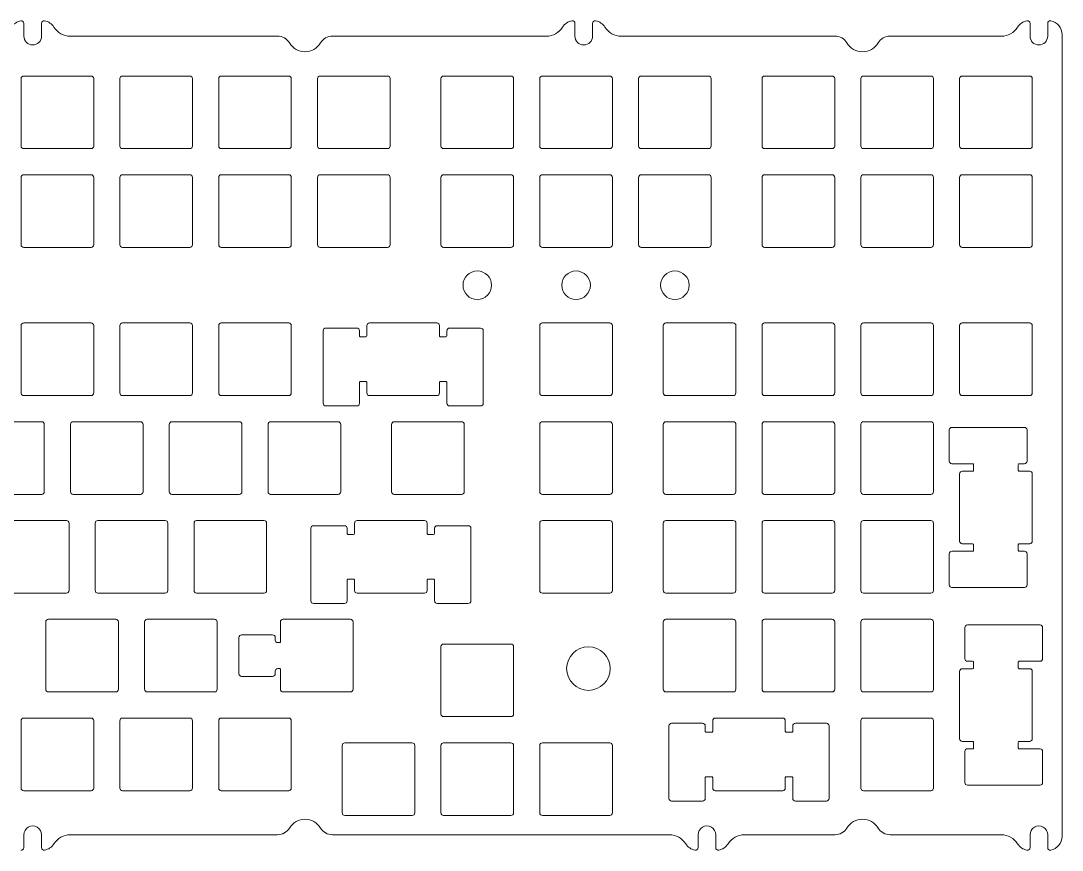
# Model space of a CAD drawing. Header units: millimetres. Extents: x 93 to 490, y 614 to 774.
# Drawn here: x 289.6 to 490.4, y 614 to 773.9 of the extents above; entities that cross this region are included whole.
import ezdxf

# ---------------------------------------------------------------- set-up
doc = ezdxf.new("R2010")
doc.units = ezdxf.units.MM
doc.layers.add('VISIBLE', color=7, linetype='Continuous', lineweight=0)

msp = doc.modelspace()

# ---------------------------------------------------------------- linework, layer by layer
at = {"layer": 'VISIBLE'}
for p, q in [((290.21, 773.4), (290.21, 770.94)), ((293.61, 770.94), (293.61, 773.4)), ((396.46, 773.4), (396.46, 770.94)), ((399.86, 770.94), (399.86, 773.4)), ((484.21, 773.4), (484.21, 770.94)), ((487.61, 770.94), (487.61, 773.4)), ((490.41, 771.24), (490.41, 616.64)), ((299.14, 770.94), (339.1, 770.94)), ((349.72, 770.94), (390.93, 770.94)), ((405.39, 770.94), (446.6, 770.94)), ((457.22, 770.94), (478.68, 770.94)), ((290.17, 763.26), (303.17, 763.26)), ((309.22, 763.26), (322.22, 763.26)), ((328.27, 763.26), (341.27, 763.26)), ((347.32, 763.26), (360.32, 763.26)), ((371.13, 763.26), (384.13, 763.26)), ((390.18, 763.26), (403.18, 763.26)), ((422.23, 763.26), (409.23, 763.26)), ((446.04, 763.26), (433.04, 763.26)), ((452.09, 763.26), (465.09, 763.26)), ((484.14, 763.26), (471.14, 763.26)), ((289.67, 749.76), (289.67, 762.76)), ((303.67, 762.76), (303.67, 749.76)), ((308.72, 749.76), (308.72, 762.76)), ((322.72, 762.76), (322.72, 749.76)), ((327.77, 749.76), (327.77, 762.76)), ((341.77, 762.76), (341.77, 749.76)), ((346.82, 749.76), (346.82, 762.76)), ((360.82, 762.76), (360.82, 749.76)), ((370.63, 749.76), (370.63, 762.76)), ((384.63, 762.76), (384.63, 749.76)), ((389.68, 749.76), (389.68, 762.76)), ((403.68, 762.76), (403.68, 749.76)), ((408.73, 762.76), (408.73, 749.76)), ((422.73, 749.76), (422.73, 762.76)), ((432.54, 762.76), (432.54, 749.76)), ((446.54, 749.76), (446.54, 762.76)), ((451.59, 749.76), (451.59, 762.76)), ((465.59, 762.76), (465.59, 749.76)), ((470.64, 762.76), (470.64, 749.76)), ((484.64, 749.76), (484.64, 762.76)), ((303.17, 749.26), (290.17, 749.26)), ((322.22, 749.26), (309.22, 749.26)), ((341.27, 749.26), (328.27, 749.26)), ((360.32, 749.26), (347.32, 749.26)), ((384.13, 749.26), (371.13, 749.26)), ((403.18, 749.26), (390.18, 749.26)), ((409.23, 749.26), (422.23, 749.26)), ((433.04, 749.26), (446.04, 749.26)), ((465.09, 749.26), (452.09, 749.26)), ((471.14, 749.26), (484.14, 749.26)), ((289.67, 730.71), (289.67, 743.71)), ((290.17, 744.21), (303.17, 744.21)), ((303.67, 743.71), (303.67, 730.71)), ((308.72, 730.71), (308.72, 743.71)), ((309.22, 744.21), (322.22, 744.21)), ((322.72, 743.71), (322.72, 730.71)), ((327.77, 730.71), (327.77, 743.71)), ((328.27, 744.21), (341.27, 744.21)), ((341.77, 743.71), (341.77, 730.71)), ((346.82, 730.71), (346.82, 743.71)), ((347.32, 744.21), (360.32, 744.21)), ((360.82, 743.71), (360.82, 730.71)), ((370.63, 730.71), (370.63, 743.71)), ((371.13, 744.21), (384.13, 744.21)), ((384.63, 743.71), (384.63, 730.71)), ((389.68, 730.71), (389.68, 743.71)), ((390.18, 744.21), (403.18, 744.21)), ((403.68, 743.71), (403.68, 730.71)), ((408.73, 730.71), (408.73, 743.71)), ((409.23, 744.21), (422.23, 744.21)), ((422.73, 743.71), (422.73, 730.71)), ((432.54, 730.71), (432.54, 743.71)), ((433.04, 744.21), (446.04, 744.21)), ((446.54, 743.71), (446.54, 730.71)), ((451.59, 730.71), (451.59, 743.71)), ((452.09, 744.21), (465.09, 744.21)), ((465.59, 743.71), (465.59, 730.71)), ((470.64, 730.71), (470.64, 743.71)), ((471.14, 744.21), (484.14, 744.21)), ((484.64, 743.71), (484.64, 730.71)), ((303.17, 730.21), (290.17, 730.21)), ((322.22, 730.21), (309.22, 730.21)), ((341.27, 730.21), (328.27, 730.21)), ((360.32, 730.21), (347.32, 730.21)), ((384.13, 730.21), (371.13, 730.21)), ((403.18, 730.21), (390.18, 730.21)), ((422.23, 730.21), (409.23, 730.21)), ((446.04, 730.21), (433.04, 730.21)), ((465.09, 730.21), (452.09, 730.21)), ((484.14, 730.21), (471.14, 730.21)), ((289.67, 702.14), (289.67, 715.14)), ((290.17, 715.64), (303.17, 715.64)), ((303.67, 715.14), (303.67, 702.14)), ((308.72, 715.14), (308.72, 702.14)), ((322.22, 715.64), (309.22, 715.64)), ((322.72, 702.14), (322.72, 715.14)), ((327.77, 715.14), (327.77, 702.14)), ((341.27, 715.64), (328.27, 715.64)), ((341.77, 702.14), (341.77, 715.14)), ((356.34, 713.14), (356.34, 715.14)), ((356.84, 715.64), (369.84, 715.64)), ((370.34, 715.14), (370.34, 713.14)), ((389.68, 715.14), (389.68, 702.14)), ((403.18, 715.64), (390.18, 715.64)), ((403.68, 702.14), (403.68, 715.14)), ((413.49, 702.14), (413.49, 715.14)), ((413.99, 715.64), (426.99, 715.64)), ((427.49, 715.14), (427.49, 702.14)), ((432.54, 702.14), (432.54, 715.14)), ((433.04, 715.64), (446.04, 715.64)), ((446.54, 715.14), (446.54, 702.14)), ((451.59, 702.14), (451.59, 715.14)), ((452.09, 715.64), (465.09, 715.64)), ((465.59, 715.14), (465.59, 702.14)), ((470.64, 702.14), (470.64, 715.14)), ((471.14, 715.64), (484.14, 715.64)), ((484.64, 715.14), (484.64, 702.14)), ((347.91, 700.14), (347.91, 714.14)), ((348.41, 714.64), (354.41, 714.64)), ((354.91, 714.14), (354.91, 713.14)), ((355.11, 712.94), (356.14, 712.94)), ((370.54, 712.94), (371.58, 712.94)), ((371.78, 713.14), (371.78, 714.14)), ((372.28, 714.64), (378.28, 714.64)), ((378.78, 714.14), (378.78, 700.14)), ((354.91, 704.14), (354.91, 700.14)), ((356.14, 704.34), (355.11, 704.34)), ((356.34, 702.14), (356.34, 704.14)), ((370.34, 704.14), (370.34, 702.14)), ((371.58, 704.34), (370.54, 704.34)), ((371.78, 700.14), (371.78, 704.14)), ((303.17, 701.64), (290.17, 701.64)), ((309.22, 701.64), (322.22, 701.64)), ((328.27, 701.64), (341.27, 701.64)), ((369.84, 701.64), (356.84, 701.64)), ((390.18, 701.64), (403.18, 701.64)), ((426.99, 701.64), (413.99, 701.64)), ((446.04, 701.64), (433.04, 701.64)), ((465.09, 701.64), (452.09, 701.64)), ((484.14, 701.64), (471.14, 701.64)), ((354.41, 699.64), (348.41, 699.64)), ((378.28, 699.64), (372.28, 699.64)), ((280.64, 696.59), (293.64, 696.59)), ((294.14, 696.09), (294.14, 683.09)), ((299.19, 683.09), (299.19, 696.09)), ((299.69, 696.59), (312.69, 696.59)), ((313.19, 696.09), (313.19, 683.09)), ((318.24, 696.09), (318.24, 683.09)), ((331.74, 696.59), (318.74, 696.59)), ((332.24, 683.09), (332.24, 696.09)), ((337.29, 683.09), (337.29, 696.09)), ((337.79, 696.59), (350.79, 696.59)), ((351.29, 696.09), (351.29, 683.09)), ((361.11, 683.09), (361.11, 696.09)), ((361.61, 696.59), (374.61, 696.59)), ((375.11, 696.09), (375.11, 683.09)), ((389.68, 683.09), (389.68, 696.09)), ((390.18, 696.59), (403.18, 696.59)), ((403.68, 696.09), (403.68, 683.09)), ((413.49, 696.09), (413.49, 683.09)), ((426.99, 696.59), (413.99, 696.59)), ((427.49, 683.09), (427.49, 696.09)), ((432.54, 683.09), (432.54, 696.09)), ((433.04, 696.59), (446.04, 696.59)), ((446.54, 696.09), (446.54, 683.09)), ((451.59, 696.09), (451.59, 683.09)), ((465.09, 696.59), (452.09, 696.59)), ((465.59, 683.09), (465.59, 696.09)), ((468.64, 695), (468.64, 689)), ((483.14, 695.5), (469.14, 695.5)), ((483.64, 689), (483.64, 695)), ((469.14, 688.5), (473.14, 688.5)), ((473.14, 687.06), (471.14, 687.06)), ((473.34, 688.3), (473.34, 687.26)), ((481.94, 687.26), (481.94, 688.3)), ((482.14, 688.5), (483.14, 688.5)), ((484.14, 687.06), (482.14, 687.06)), ((470.64, 686.56), (470.64, 673.56)), ((484.64, 673.56), (484.64, 686.56)), ((293.64, 682.59), (280.64, 682.59)), ((312.69, 682.59), (299.69, 682.59)), ((318.74, 682.59), (331.74, 682.59)), ((350.79, 682.59), (337.79, 682.59)), ((374.61, 682.59), (361.61, 682.59)), ((403.18, 682.59), (390.18, 682.59)), ((413.99, 682.59), (426.99, 682.59)), ((446.04, 682.59), (433.04, 682.59)), ((452.09, 682.59), (465.09, 682.59)), ((285.41, 677.54), (298.41, 677.54)), ((298.91, 677.04), (298.91, 664.04)), ((303.96, 664.04), (303.96, 677.04)), ((304.46, 677.54), (317.46, 677.54)), ((317.96, 677.04), (317.96, 664.04)), ((323.01, 664.04), (323.01, 677.04)), ((323.51, 677.54), (336.51, 677.54)), ((337.01, 677.04), (337.01, 664.04)), ((353.96, 677.04), (353.96, 675.04)), ((367.46, 677.54), (354.46, 677.54)), ((367.96, 675.04), (367.96, 677.04)), ((389.68, 677.04), (389.68, 664.04)), ((403.18, 677.54), (390.18, 677.54)), ((403.68, 664.04), (403.68, 677.04)), ((413.49, 664.04), (413.49, 677.04)), ((413.99, 677.54), (426.99, 677.54)), ((427.49, 677.04), (427.49, 664.04)), ((432.54, 677.04), (432.54, 664.04)), ((446.04, 677.54), (433.04, 677.54)), ((446.54, 664.04), (446.54, 677.04)), ((451.59, 664.04), (451.59, 677.04)), ((452.09, 677.54), (465.09, 677.54)), ((465.59, 677.04), (465.59, 664.04)), ((345.53, 676.04), (345.53, 662.04)), ((352.03, 676.54), (346.03, 676.54)), ((352.53, 675.04), (352.53, 676.04)), ((353.76, 674.84), (352.73, 674.84)), ((369.2, 674.84), (368.16, 674.84)), ((369.4, 676.04), (369.4, 675.04)), ((375.9, 676.54), (369.9, 676.54)), ((376.4, 675.04), (376.4, 676.04)), ((376.4, 662.04), (376.4, 675.04)), ((471.14, 673.06), (473.14, 673.06)), ((473.34, 672.86), (473.34, 671.82)), ((481.94, 671.82), (481.94, 672.86)), ((482.14, 673.06), (484.14, 673.06)), ((468.64, 671.12), (468.64, 665.12)), ((473.14, 671.62), (469.14, 671.62)), ((483.14, 671.62), (482.14, 671.62)), ((483.64, 665.12), (483.64, 671.12)), ((352.53, 662.04), (352.53, 666.04)), ((352.73, 666.24), (353.76, 666.24)), ((353.96, 666.04), (353.96, 664.04)), ((367.96, 664.04), (367.96, 666.04)), ((368.16, 666.24), (369.2, 666.24)), ((369.4, 666.04), (369.4, 662.04)), ((469.14, 664.62), (482.14, 664.62)), ((482.14, 664.62), (483.14, 664.62)), ((298.41, 663.54), (285.41, 663.54)), ((317.46, 663.54), (304.46, 663.54)), ((336.51, 663.54), (323.51, 663.54)), ((354.46, 663.54), (367.46, 663.54)), ((390.18, 663.54), (403.18, 663.54)), ((426.99, 663.54), (413.99, 663.54)), ((433.04, 663.54), (446.04, 663.54)), ((465.09, 663.54), (452.09, 663.54)), ((346.03, 661.54), (352.03, 661.54)), ((369.9, 661.54), (375.9, 661.54)), ((294.43, 644.99), (294.43, 657.99)), ((294.93, 658.49), (307.93, 658.49)), ((308.43, 657.99), (308.43, 644.99)), ((313.48, 644.99), (313.48, 657.99)), ((313.98, 658.49), (326.98, 658.49)), ((327.48, 657.99), (327.48, 644.99)), ((339.68, 654.19), (339.68, 657.99)), ((340.18, 658.49), (353.18, 658.49)), ((353.68, 657.99), (353.68, 644.99)), ((413.49, 644.99), (413.49, 657.99)), ((413.99, 658.49), (426.99, 658.49)), ((427.49, 657.99), (427.49, 644.99)), ((432.54, 644.99), (432.54, 657.99)), ((433.04, 658.49), (446.04, 658.49)), ((446.54, 657.99), (446.54, 644.99)), ((451.59, 644.99), (451.59, 657.99)), ((452.09, 658.49), (465.09, 658.49)), ((465.59, 657.99), (465.59, 644.99)), ((471.64, 650.9), (471.64, 656.9)), ((472.14, 657.4), (473.14, 657.4)), ((473.14, 657.4), (486.14, 657.4)), ((486.64, 656.9), (486.64, 650.9)), ((331.67, 647.99), (331.67, 654.99)), ((332.17, 655.49), (338.17, 655.49)), ((338.67, 654.99), (338.67, 654.49)), ((339.17, 653.99), (339.48, 653.99)), ((370.63, 653.22), (370.63, 640.22)), ((384.13, 653.72), (371.13, 653.72)), ((384.63, 640.22), (384.63, 653.22)), ((339.48, 648.99), (339.17, 648.99)), ((339.68, 644.99), (339.68, 648.79)), ((471.14, 648.96), (473.14, 648.96)), ((473.14, 650.4), (472.14, 650.4)), ((473.34, 649.16), (473.34, 650.2)), ((481.94, 650.2), (481.94, 649.16)), ((486.14, 650.4), (482.14, 650.4)), ((482.14, 648.96), (484.14, 648.96)), ((338.17, 647.49), (332.17, 647.49)), ((338.67, 648.49), (338.67, 647.99)), ((470.64, 635.46), (470.64, 648.46)), ((484.64, 648.46), (484.64, 635.46)), ((307.93, 644.49), (294.93, 644.49)), ((326.98, 644.49), (313.98, 644.49)), ((353.18, 644.49), (340.18, 644.49)), ((426.99, 644.49), (413.99, 644.49)), ((446.04, 644.49), (433.04, 644.49)), ((465.09, 644.49), (452.09, 644.49)), ((289.67, 638.94), (289.67, 625.94)), ((303.17, 639.44), (290.17, 639.44)), ((303.67, 625.94), (303.67, 638.94)), ((308.72, 625.94), (308.72, 638.94)), ((309.22, 639.44), (322.22, 639.44)), ((322.72, 638.94), (322.72, 625.94)), ((327.77, 625.94), (327.77, 638.94)), ((328.27, 639.44), (341.27, 639.44)), ((341.77, 638.94), (341.77, 625.94)), ((371.13, 639.72), (384.13, 639.72)), ((423.02, 638.94), (423.02, 636.94)), ((436.52, 639.44), (423.52, 639.44)), ((437.02, 636.94), (437.02, 638.94)), ((451.59, 625.94), (451.59, 638.94)), ((452.09, 639.44), (465.09, 639.44)), ((465.59, 638.94), (465.59, 625.94)), ((414.58, 637.94), (414.58, 623.94)), ((421.08, 638.44), (415.08, 638.44)), ((421.58, 636.94), (421.58, 637.94)), ((422.82, 636.74), (421.78, 636.74)), ((438.26, 636.74), (437.22, 636.74)), ((438.46, 637.94), (438.46, 636.94)), ((444.96, 638.44), (438.96, 638.44)), ((445.46, 636.94), (445.46, 637.94)), ((445.46, 623.94), (445.46, 636.94)), ((352.08, 634.67), (365.08, 634.67)), ((371.13, 634.67), (384.13, 634.67)), ((390.18, 634.67), (403.18, 634.67)), ((473.14, 634.96), (471.14, 634.96)), ((473.34, 633.72), (473.34, 634.76)), ((481.94, 634.76), (481.94, 633.72)), ((484.14, 634.96), (482.14, 634.96)), ((351.58, 621.17), (351.58, 634.17)), ((365.58, 634.17), (365.58, 621.17)), ((370.63, 621.17), (370.63, 634.17)), ((384.63, 634.17), (384.63, 621.17)), ((389.68, 621.17), (389.68, 634.17)), ((403.68, 634.17), (403.68, 621.17)), ((471.64, 627.02), (471.64, 633.02)), ((472.14, 633.52), (473.14, 633.52)), ((482.14, 633.52), (486.14, 633.52)), ((486.64, 633.02), (486.64, 627.02)), ((421.58, 623.94), (421.58, 627.94)), ((421.78, 628.14), (422.82, 628.14)), ((423.02, 627.94), (423.02, 625.94)), ((437.02, 625.94), (437.02, 627.94)), ((437.22, 628.14), (438.26, 628.14)), ((438.46, 627.94), (438.46, 623.94)), ((486.14, 626.52), (472.14, 626.52)), ((290.17, 625.44), (303.17, 625.44)), ((322.22, 625.44), (309.22, 625.44)), ((341.27, 625.44), (328.27, 625.44)), ((423.52, 625.44), (436.52, 625.44)), ((465.09, 625.44), (452.09, 625.44)), ((415.08, 623.44), (421.08, 623.44)), ((438.96, 623.44), (444.96, 623.44)), ((365.08, 620.67), (352.08, 620.67)), ((384.13, 620.67), (371.13, 620.67)), ((403.18, 620.67), (390.18, 620.67)), ((290.21, 616.94), (290.21, 614.47)), ((293.61, 614.47), (293.61, 616.94)), ((339.1, 616.94), (299.14, 616.94)), ((414.68, 616.94), (349.72, 616.94)), ((420.21, 616.94), (420.21, 614.47)), ((423.61, 614.47), (423.61, 616.94)), ((446.6, 616.94), (429.14, 616.94)), ((478.68, 616.94), (457.22, 616.94)), ((484.21, 616.94), (484.21, 614.47)), ((487.61, 614.47), (487.61, 616.94))]:
    msp.add_line(p, q, dxfattribs=at)
for centre, radius in [((377.63, 722.92), 2.75), ((396.68, 722.92), 2.75), ((415.73, 722.92), 2.75), ((399.06, 648.99), 4.2)]:
    msp.add_circle(centre, radius, dxfattribs=at)
for centre, radius, start, end in [((290.1, 771.24), 2.7, 100.31, 147.9099), ((289.71, 773.4), 0.5, 0.0011, 100.3089), ((294.11, 773.4), 0.5, 79.6908, 179.9991), ((293.71, 771.24), 2.7, 32.0901, 79.69), ((396.35, 771.24), 2.7, 100.31, 147.9099), ((395.96, 773.4), 0.5, 0.0011, 100.3089), ((400.36, 773.4), 0.5, 79.6908, 179.9991), ((399.96, 771.24), 2.7, 32.0901, 79.69), ((484.1, 771.24), 2.7, 100.31, 147.9099), ((483.71, 773.4), 0.5, 0.0011, 100.3089), ((488.11, 773.4), 0.5, 79.5228, 180.001), ((487.71, 771.24), 2.7, 0.0004, 79.5244), ((299.14, 774.64), 3.7, 212.0901, 270), ((390.93, 774.64), 3.7, 270.0001, 327.9099), ((405.39, 774.64), 3.7, 212.0901, 270), ((478.68, 774.64), 3.7, 270.0001, 327.9099), ((291.91, 770.94), 1.7, 180, 0), ((339.1, 768.24), 2.7, 31.0729, 89.9997), ((344.41, 771.44), 3.5, 211.0731, 328.9269), ((349.72, 768.24), 2.7, 90.0006, 148.9266), ((398.16, 770.94), 1.7, 180, 0), ((446.6, 768.24), 2.7, 31.0729, 89.9997), ((451.91, 771.44), 3.5, 211.0731, 328.9269), ((457.22, 768.24), 2.7, 90.0006, 148.9266), ((485.91, 770.94), 1.7, 180, 0), ((290.17, 762.76), 0.5, 89.9989, 180.0011), ((303.17, 762.76), 0.5, 0.0011, 89.9989), ((309.22, 762.76), 0.5, 90.0011, 179.9989), ((322.22, 762.76), 0.5, 359.9989, 90.0001), ((328.27, 762.76), 0.5, 89.9989, 180.0011), ((341.27, 762.76), 0.5, 0.0011, 89.9989), ((347.32, 762.76), 0.5, 89.9989, 180.0011), ((360.32, 762.76), 0.5, 0.0011, 89.9989), ((371.13, 762.76), 0.5, 90.0011, 179.9989), ((384.13, 762.76), 0.5, 359.9989, 90), ((390.18, 762.76), 0.5, 89.9989, 180.0011), ((403.18, 762.76), 0.5, 0.0011, 89.9989), ((409.23, 762.76), 0.5, 89.9989, 180.0011), ((422.23, 762.76), 0.5, 0.0011, 89.9989), ((433.04, 762.76), 0.5, 89.9989, 180.0011), ((446.04, 762.76), 0.5, 0.0011, 89.9989), ((452.09, 762.76), 0.5, 89.9989, 180.0011), ((465.09, 762.76), 0.5, 0.0011, 89.9989), ((471.14, 762.76), 0.5, 89.9989, 180.0011), ((484.14, 762.76), 0.5, 0.0011, 89.9989), ((290.17, 749.76), 0.5, 179.9977, 270.0023), ((303.17, 749.76), 0.5, 269.9989, 0.0011), ((309.22, 749.76), 0.5, 179.9989, 270.0022), ((322.22, 749.76), 0.5, 269.9977, 0.0023), ((328.27, 749.76), 0.5, 179.9977, 270.0023), ((341.27, 749.76), 0.5, 269.9989, 0.0011), ((347.32, 749.76), 0.5, 179.9977, 270.0023), ((360.32, 749.76), 0.5, 269.9989, 0.0011), ((371.13, 749.76), 0.5, 179.9989, 270.0023), ((384.13, 749.76), 0.5, 269.9977, 0.0023), ((390.18, 749.76), 0.5, 179.9977, 270.0023), ((403.18, 749.76), 0.5, 269.9989, 0.0011), ((409.23, 749.76), 0.5, 179.9977, 270.0023), ((422.23, 749.76), 0.5, 269.9989, 0.0011), ((433.04, 749.76), 0.5, 179.9977, 270.0023), ((446.04, 749.76), 0.5, 269.9989, 0.0011), ((452.09, 749.76), 0.5, 179.9977, 270.0023), ((465.09, 749.76), 0.5, 269.9989, 0.0011), ((471.14, 749.76), 0.5, 179.9977, 270.0023), ((484.14, 749.76), 0.5, 269.9989, 0.0011), ((290.17, 743.71), 0.5, 89.9989, 180.0011), ((303.17, 743.71), 0.5, 0.0011, 89.9989), ((309.22, 743.71), 0.5, 90.0011, 179.9989), ((322.22, 743.71), 0.5, 359.9989, 90.0001), ((328.27, 743.71), 0.5, 89.9989, 180.0011), ((341.27, 743.71), 0.5, 0.0011, 89.9989), ((347.32, 743.71), 0.5, 89.9989, 180.0011), ((360.32, 743.71), 0.5, 0.0011, 89.9989), ((371.13, 743.71), 0.5, 90.0011, 179.9989), ((384.13, 743.71), 0.5, 359.9989, 90), ((390.18, 743.71), 0.5, 89.9989, 180.0011), ((403.18, 743.71), 0.5, 0.0011, 89.9989), ((409.23, 743.71), 0.5, 89.9989, 180.0011), ((422.23, 743.71), 0.5, 0.0011, 89.9989), ((433.04, 743.71), 0.5, 89.9989, 180.0011), ((446.04, 743.71), 0.5, 0.0011, 89.9989), ((452.09, 743.71), 0.5, 89.9989, 180.0011), ((465.09, 743.71), 0.5, 0.0011, 89.9989), ((471.14, 743.71), 0.5, 89.9989, 180.0011), ((484.14, 743.71), 0.5, 0.0011, 89.9989), ((290.17, 730.71), 0.5, 179.9989, 270.0011), ((303.17, 730.71), 0.5, 270.0011, 359.9989), ((309.22, 730.71), 0.5, 180.0011, 269.9999), ((322.22, 730.71), 0.5, 269.9989, 0.0011), ((328.27, 730.71), 0.5, 179.9989, 270.0011), ((341.27, 730.71), 0.5, 270.0011, 359.9989), ((347.32, 730.71), 0.5, 179.9989, 270.0011), ((360.32, 730.71), 0.5, 270.0011, 359.9989), ((371.13, 730.71), 0.5, 180.0011, 270), ((384.13, 730.71), 0.5, 269.9989, 0.0011), ((390.18, 730.71), 0.5, 179.9989, 270.0011), ((403.18, 730.71), 0.5, 270.0011, 359.9989), ((409.23, 730.71), 0.5, 179.9989, 270.0011), ((422.23, 730.71), 0.5, 270.0011, 359.9989), ((433.04, 730.71), 0.5, 179.9989, 270.0011), ((446.04, 730.71), 0.5, 270.0011, 359.9989), ((452.09, 730.71), 0.5, 179.9989, 270.0011), ((465.09, 730.71), 0.5, 270.0011, 359.9989), ((471.14, 730.71), 0.5, 179.9989, 270.0011), ((484.14, 730.71), 0.5, 270.0011, 359.9989), ((290.17, 715.14), 0.5, 89.9977, 180.0023), ((303.17, 715.14), 0.5, 359.9989, 90.0011), ((309.22, 715.14), 0.5, 89.9978, 180.0011), ((322.22, 715.14), 0.5, 359.9977, 90.0023), ((328.27, 715.14), 0.5, 89.9977, 180.0023), ((341.27, 715.14), 0.5, 359.9989, 90.0011), ((356.84, 715.14), 0.5, 89.9977, 180.0023), ((369.84, 715.14), 0.5, 359.9989, 90.0011), ((390.18, 715.14), 0.5, 89.9977, 180.0023), ((403.18, 715.14), 0.5, 359.9989, 90.0011), ((413.99, 715.14), 0.5, 89.9977, 180.0023), ((426.99, 715.14), 0.5, 359.9989, 90.0011), ((433.04, 715.14), 0.5, 89.9977, 180.0023), ((446.04, 715.14), 0.5, 359.9989, 90.0011), ((452.09, 715.14), 0.5, 89.9977, 180.0023), ((465.09, 715.14), 0.5, 359.9989, 90.0011), ((471.14, 715.14), 0.5, 89.9977, 180.0023), ((484.14, 715.14), 0.5, 359.9989, 90.0011), ((348.41, 714.14), 0.5, 89.9977, 180.0023), ((354.41, 714.14), 0.5, 359.9989, 90.0011), ((355.11, 713.14), 0.2, 179.9971, 270.0029), ((356.14, 713.14), 0.2, 270.0017, 0), ((370.54, 713.14), 0.2, 179.9971, 270.0029), ((371.58, 713.14), 0.2, 270.0017, 0), ((372.28, 714.14), 0.5, 89.9977, 180.0023), ((378.28, 714.14), 0.5, 0, 89.9989), ((355.11, 704.14), 0.2, 89.996, 180), ((356.14, 704.14), 0.2, 359.9914, 90.0057), ((370.54, 704.14), 0.2, 89.996, 180), ((371.58, 704.14), 0.2, 359.9914, 90.0057), ((290.17, 702.14), 0.5, 179.9989, 270.0011), ((303.17, 702.14), 0.5, 270.0011, 359.9989), ((309.22, 702.14), 0.5, 180.0011, 269.9989), ((322.22, 702.14), 0.5, 269.9999, 0.0011), ((328.27, 702.14), 0.5, 179.9989, 270.0011), ((341.27, 702.14), 0.5, 270.0011, 359.9989), ((356.84, 702.14), 0.5, 179.9989, 270.0011), ((369.84, 702.14), 0.5, 270.0011, 359.9989), ((390.18, 702.14), 0.5, 179.9989, 270.0011), ((403.18, 702.14), 0.5, 270.0011, 359.9989), ((413.99, 702.14), 0.5, 179.9989, 270.0011), ((426.99, 702.14), 0.5, 270.0011, 359.9989), ((433.04, 702.14), 0.5, 179.9989, 270.0011), ((446.04, 702.14), 0.5, 270.0011, 359.9989), ((452.09, 702.14), 0.5, 179.9989, 270.0011), ((465.09, 702.14), 0.5, 270.0011, 359.9989), ((471.14, 702.14), 0.5, 179.9989, 270.0011), ((484.14, 702.14), 0.5, 270.0011, 359.9989), ((348.41, 700.14), 0.5, 179.9989, 270.0011), ((354.41, 700.14), 0.5, 270.0011, 359.9989), ((372.28, 700.14), 0.5, 179.9989, 270.0011), ((378.28, 700.14), 0.5, 270.0011, 359.9989), ((293.64, 696.09), 0.5, 359.9989, 90.0011), ((299.69, 696.09), 0.5, 89.9977, 180.0023), ((312.69, 696.09), 0.5, 359.9989, 90.0011), ((318.74, 696.09), 0.5, 89.9977, 180.0023), ((331.74, 696.09), 0.5, 359.9989, 90.0011), ((337.79, 696.09), 0.5, 89.9977, 180.0023), ((350.79, 696.09), 0.5, 359.9989, 90.0011), ((361.61, 696.09), 0.5, 89.9989, 180.0011), ((374.61, 696.09), 0.5, 359.9989, 90.0011), ((390.18, 696.09), 0.5, 89.9977, 180.0023), ((403.18, 696.09), 0.5, 359.9989, 90.0011), ((413.99, 696.09), 0.5, 89.9977, 180.0023), ((426.99, 696.09), 0.5, 359.9989, 90.0011), ((433.04, 696.09), 0.5, 89.9977, 180.0023), ((446.04, 696.09), 0.5, 359.9989, 90.0011), ((452.09, 696.09), 0.5, 89.9977, 180.0023), ((465.09, 696.09), 0.5, 359.9989, 90.0011), ((469.14, 695), 0.5, 89.9977, 180.0023), ((483.14, 695), 0.5, 359.9989, 90.0011), ((469.14, 689), 0.5, 179.9989, 270), ((483.14, 689), 0.5, 270.0011, 359.9989), ((471.14, 686.56), 0.5, 89.9977, 180), ((473.14, 688.3), 0.2, 0, 90), ((473.14, 687.26), 0.2, 269.9971, 0), ((482.14, 688.3), 0.2, 89.9943, 180.0086), ((482.14, 687.26), 0.2, 179.9971, 270.0029), ((484.14, 686.56), 0.5, 359.9989, 90.0011), ((293.64, 683.09), 0.5, 270.0011, 359.9989), ((299.69, 683.09), 0.5, 179.9989, 270.0011), ((312.69, 683.09), 0.5, 270.0011, 359.9989), ((318.74, 683.09), 0.5, 179.9989, 270.0011), ((331.74, 683.09), 0.5, 270.0011, 359.9989), ((337.79, 683.09), 0.5, 179.9989, 270.0011), ((350.79, 683.09), 0.5, 270.0011, 359.9989), ((361.61, 683.09), 0.5, 180.0011, 269.9999), ((374.61, 683.09), 0.5, 270.0011, 359.9989), ((390.18, 683.09), 0.5, 179.9989, 270.0011), ((403.18, 683.09), 0.5, 270.0011, 359.9989), ((413.99, 683.09), 0.5, 179.9989, 270.0011), ((426.99, 683.09), 0.5, 270.0011, 359.9989), ((433.04, 683.09), 0.5, 179.9989, 270.0011), ((446.04, 683.09), 0.5, 270.0011, 359.9989), ((452.09, 683.09), 0.5, 179.9989, 270.0011), ((465.09, 683.09), 0.5, 270.0011, 359.9989), ((298.41, 677.04), 0.5, 359.9977, 90.0013), ((304.46, 677.04), 0.5, 89.9977, 180.0023), ((317.46, 677.04), 0.5, 359.9989, 90.0011), ((323.51, 677.04), 0.5, 89.9977, 180.0023), ((336.51, 677.04), 0.5, 359.9989, 90.0011), ((354.46, 677.04), 0.5, 89.9977, 180.0023), ((367.46, 677.04), 0.5, 359.9989, 90.0011), ((390.18, 677.04), 0.5, 89.9977, 180.0023), ((403.18, 677.04), 0.5, 359.9989, 90.0011), ((413.99, 677.04), 0.5, 89.9977, 180.0023), ((426.99, 677.04), 0.5, 359.9989, 90.0011), ((433.04, 677.04), 0.5, 89.9977, 180.0023), ((446.04, 677.04), 0.5, 359.9989, 90.0011), ((452.09, 677.04), 0.5, 89.9977, 180.0023), ((465.09, 677.04), 0.5, 359.9989, 90.0011), ((346.03, 676.04), 0.5, 89.9977, 180.0023), ((352.03, 676.04), 0.5, 359.9989, 90.0011), ((352.73, 675.04), 0.2, 179.9971, 270.0029), ((353.76, 675.04), 0.2, 270, 0), ((368.16, 675.04), 0.2, 179.9971, 270.0029), ((369.2, 675.04), 0.2, 270, 0), ((369.9, 676.04), 0.5, 89.9977, 180.0011), ((375.9, 676.04), 0.5, 359.9977, 90.0023), ((471.14, 673.56), 0.5, 179.9989, 270), ((473.14, 672.86), 0.2, 0, 90), ((482.14, 672.86), 0.2, 89.9943, 180.0086), ((484.14, 673.56), 0.5, 270.0011, 359.9989), ((469.14, 671.12), 0.5, 90, 179.9989), ((473.14, 671.82), 0.2, 269.9971, 0), ((482.14, 671.82), 0.2, 179.9971, 270.0029), ((483.14, 671.12), 0.5, 0, 89.9989), ((352.73, 666.04), 0.2, 90, 180.0029), ((353.76, 666.04), 0.2, 359.9971, 90), ((368.16, 666.04), 0.2, 90, 180.0029), ((369.2, 666.04), 0.2, 359.9971, 90), ((469.14, 665.12), 0.5, 179.9989, 270.0023), ((483.14, 665.12), 0.5, 269.9989, 0.0011), ((298.41, 664.04), 0.5, 269.9989, 0.0011), ((304.46, 664.04), 0.5, 179.9989, 270.0011), ((317.46, 664.04), 0.5, 270.0011, 359.9989), ((323.51, 664.04), 0.5, 179.9989, 270.0011), ((336.51, 664.04), 0.5, 270.0011, 359.9989), ((354.46, 664.04), 0.5, 179.9989, 270), ((367.46, 664.04), 0.5, 270.0011, 359.9989), ((390.18, 664.04), 0.5, 179.9989, 270.0011), ((403.18, 664.04), 0.5, 270.0011, 359.9989), ((413.99, 664.04), 0.5, 179.9989, 270.0011), ((426.99, 664.04), 0.5, 270.0011, 359.9989), ((433.04, 664.04), 0.5, 179.9989, 270.0011), ((446.04, 664.04), 0.5, 270.0011, 359.9989), ((452.09, 664.04), 0.5, 179.9989, 270.0011), ((465.09, 664.04), 0.5, 270.0011, 359.9989), ((346.03, 662.04), 0.5, 179.9989, 270.0011), ((352.03, 662.04), 0.5, 270.0011, 359.9989), ((369.9, 662.04), 0.5, 180.0011, 269.9989), ((375.9, 662.04), 0.5, 270, 0.0011), ((294.93, 657.99), 0.5, 89.9989, 180.0023), ((307.93, 657.99), 0.5, 0.0011, 89.9989), ((313.98, 657.99), 0.5, 89.9989, 180.0023), ((326.98, 657.99), 0.5, 0.0011, 89.9989), ((340.18, 657.99), 0.5, 89.9989, 180.0023), ((353.18, 657.99), 0.5, 0.0011, 89.9989), ((413.99, 657.99), 0.5, 89.9989, 180.0023), ((426.99, 657.99), 0.5, 0.0011, 89.9989), ((433.04, 657.99), 0.5, 89.9989, 180.0023), ((446.04, 657.99), 0.5, 0.0011, 89.9989), ((452.09, 657.99), 0.5, 89.9989, 180.0023), ((465.09, 657.99), 0.5, 0.0011, 89.9989), ((472.14, 656.9), 0.5, 89.9989, 180.0022), ((486.14, 656.9), 0.5, 0.0011, 89.9987), ((332.17, 654.99), 0.5, 90.0011, 179.9989), ((338.17, 654.99), 0.5, 359.9989, 90), ((339.17, 654.49), 0.5, 179.9977, 270.0023), ((339.48, 654.19), 0.2, 269.9971, 0), ((371.13, 653.22), 0.5, 89.9977, 180.0011), ((384.13, 653.22), 0.5, 359.9977, 90.0023), ((472.14, 650.9), 0.5, 179.9977, 270.0024), ((486.14, 650.9), 0.5, 269.9989, 0.0001), ((339.17, 648.49), 0.5, 89.9977, 180.0023), ((339.48, 648.79), 0.2, 359.9917, 90.0057), ((471.14, 648.46), 0.5, 89.9989, 180.0022), ((473.14, 650.2), 0.2, 359.9991, 90), ((473.14, 649.16), 0.2, 269.9974, 0.0029), ((482.14, 650.2), 0.2, 89.9911, 180.0057), ((482.14, 649.16), 0.2, 179.9986, 270.0029), ((484.14, 648.46), 0.5, 0.0011, 89.9987), ((332.17, 647.99), 0.5, 180.0011, 269.9989), ((338.17, 647.99), 0.5, 269.9989, 0), ((294.93, 644.99), 0.5, 179.9989, 270.0011), ((307.93, 644.99), 0.5, 270.0011, 359.9989), ((313.98, 644.99), 0.5, 179.9989, 270.0011), ((326.98, 644.99), 0.5, 270.0011, 359.9989), ((340.18, 644.99), 0.5, 179.9989, 270.0011), ((353.18, 644.99), 0.5, 270.0011, 359.9989), ((413.99, 644.99), 0.5, 179.9989, 270.0011), ((426.99, 644.99), 0.5, 270.0011, 359.9989), ((433.04, 644.99), 0.5, 179.9989, 270.0011), ((446.04, 644.99), 0.5, 270.0011, 359.9989), ((452.09, 644.99), 0.5, 179.9989, 270.0011), ((465.09, 644.99), 0.5, 270.0011, 359.9989), ((290.17, 638.94), 0.5, 89.9989, 180.0011), ((303.17, 638.94), 0.5, 0.0001, 89.9989), ((309.22, 638.94), 0.5, 90.0011, 179.9999), ((322.22, 638.94), 0.5, 359.9989, 90.0001), ((328.27, 638.94), 0.5, 89.9989, 180.0022), ((341.27, 638.94), 0.5, 0.0011, 89.9989), ((371.13, 640.22), 0.5, 180.0011, 269.9989), ((384.13, 640.22), 0.5, 270, 0.0011), ((423.52, 638.94), 0.5, 89.9989, 180.0011), ((436.52, 638.94), 0.5, 0.0001, 89.9989), ((452.09, 638.94), 0.5, 89.9989, 180.0022), ((465.09, 638.94), 0.5, 0.0011, 89.9989), ((415.08, 637.94), 0.5, 90, 179.9989), ((421.08, 637.94), 0.5, 359.9978, 90.0011), ((421.78, 636.94), 0.2, 179.9943, 270.0086), ((422.82, 636.94), 0.2, 269.9971, 0.0003), ((437.22, 636.94), 0.2, 179.9943, 270.0086), ((438.26, 636.94), 0.2, 269.9971, 0.0003), ((438.96, 637.94), 0.5, 89.9989, 180.0011), ((444.96, 637.94), 0.5, 0.0001, 89.9989), ((352.08, 634.17), 0.5, 89.9977, 180.0023), ((365.08, 634.17), 0.5, 359.9989, 90.0011), ((371.13, 634.17), 0.5, 89.9989, 180.0011), ((384.13, 634.17), 0.5, 359.9977, 90.0011), ((390.18, 634.17), 0.5, 89.9977, 180.0023), ((403.18, 634.17), 0.5, 359.9989, 90.0011), ((471.14, 635.46), 0.5, 179.9977, 270.0024), ((473.14, 634.76), 0.2, 359.9991, 90), ((482.14, 634.76), 0.2, 89.9911, 180.0057), ((484.14, 635.46), 0.5, 269.9989, 0.0001), ((472.14, 633.02), 0.5, 89.9989, 180.0022), ((473.14, 633.72), 0.2, 269.9974, 0.0029), ((482.14, 633.72), 0.2, 179.9986, 270.0029), ((486.14, 633.02), 0.5, 0.0011, 89.9987), ((421.78, 627.94), 0.2, 90, 180.0026), ((422.82, 627.94), 0.2, 359.9971, 90), ((437.22, 627.94), 0.2, 90, 180.0026), ((438.26, 627.94), 0.2, 359.9971, 90), ((472.14, 627.02), 0.5, 179.9977, 270.0024), ((486.14, 627.02), 0.5, 269.9989, 0.0001), ((290.17, 625.94), 0.5, 179.9987, 270.0023), ((303.17, 625.94), 0.5, 269.9989, 0.0011), ((309.22, 625.94), 0.5, 179.9989, 270.0022), ((322.22, 625.94), 0.5, 269.9977, 0.0013), ((328.27, 625.94), 0.5, 179.9977, 270.0023), ((341.27, 625.94), 0.5, 269.9989, 0.0001), ((423.52, 625.94), 0.5, 179.9987, 270), ((436.52, 625.94), 0.5, 269.9989, 0), ((452.09, 625.94), 0.5, 179.9977, 270.0023), ((465.09, 625.94), 0.5, 269.9989, 0.0001), ((415.08, 623.94), 0.5, 179.9999, 270.0011), ((421.08, 623.94), 0.5, 269.9989, 0), ((438.96, 623.94), 0.5, 179.9987, 270), ((444.96, 623.94), 0.5, 269.9989, 0.0011), ((352.08, 621.17), 0.5, 179.9989, 270.0011), ((365.08, 621.17), 0.5, 270.0011, 359.9989), ((371.13, 621.17), 0.5, 180.0011, 270), ((384.13, 621.17), 0.5, 269.9989, 0.0011), ((390.18, 621.17), 0.5, 179.9989, 270.0011), ((403.18, 621.17), 0.5, 270.0011, 359.9989), ((291.91, 616.94), 1.7, 359.9997, 180), ((344.41, 616.44), 3.5, 31.0731, 148.9269), ((421.91, 616.94), 1.7, 359.9997, 180), ((451.91, 616.44), 3.5, 31.0731, 148.9269), ((485.91, 616.94), 1.7, 359.9997, 180), ((299.14, 613.24), 3.7, 89.9998, 147.9102), ((339.1, 619.64), 2.7, 269.9996, 328.9272), ((349.72, 619.64), 2.7, 211.0732, 270.0001), ((414.68, 613.24), 3.7, 32.0898, 90.0002), ((429.14, 613.24), 3.7, 89.9998, 147.9102), ((446.6, 619.64), 2.7, 269.9996, 328.9272), ((457.22, 619.64), 2.7, 211.0732, 270.0001), ((478.68, 613.24), 3.7, 32.0898, 90.0002), ((487.71, 616.64), 2.7, 280.4756, 359.9996), ((289.71, 614.47), 0.5, 259.6911, 359.9981), ((294.11, 614.47), 0.5, 180, 280.3092), ((293.71, 616.64), 2.7, 280.31, 327.9099), ((420.1, 616.64), 2.7, 212.0901, 259.69), ((419.71, 614.47), 0.5, 259.6911, 359.9981), ((424.11, 614.47), 0.5, 180, 280.3092), ((423.71, 616.64), 2.7, 280.31, 327.9099), ((484.1, 616.64), 2.7, 212.0901, 259.69), ((483.71, 614.47), 0.5, 259.6911, 359.9981), ((488.11, 614.47), 0.5, 179.9989, 280.4772)]:
    msp.add_arc(centre, radius, start, end, dxfattribs=at)

doc.saveas('drawing.dxf')
